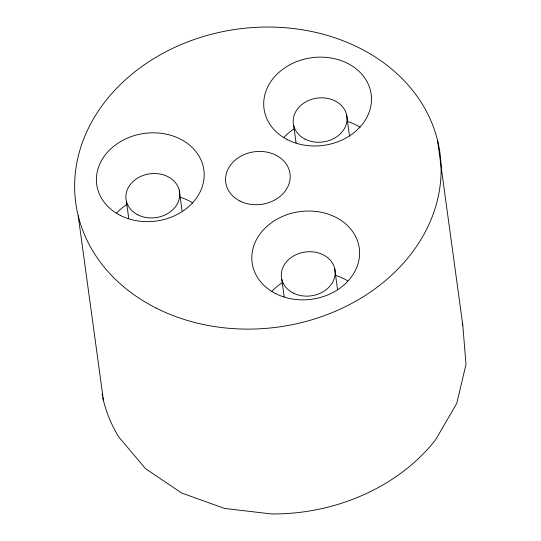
<?xml version="1.0" encoding="UTF-8"?>
<svg xmlns="http://www.w3.org/2000/svg" width="541" height="541" viewBox="0 0 541 541"><rect width="100%" height="100%" fill="white"/><g stroke="black" fill="none" stroke-linecap="round" stroke-linejoin="round"><path stroke-width="0.81" d="M462.149 323.694L462.798 325.215L466.004 364.357L456.753 403.397L435.667 439.677A183.805 150.357 -7.8 0 1 271.46 513.95L224.529 508.432L181.587 492.993L145.57 468.695L118.925 437.189A183.805 150.357 -7.8 0 1 102.722 397.378M437.527 140.383L462.798 325.215M346.544 114.503L349.493 136.068M334.656 268.383L337.598 289.949M293.702 125.593L296.083 143.013M281.814 279.474L284.194 296.887M179.24 190.175L182.074 210.909M126.398 201.266L128.778 218.679M78.202 215.785L103.473 400.617M271.846 291.437A54.059 44.22 -7.8 0 1 282.402 282.618M335.467 275.369A54.059 44.22 -7.8 0 1 347.552 280.765M283.741 137.556A54.059 44.22 -7.8 0 1 294.29 128.738M347.363 121.495A54.059 44.22 -7.8 0 1 360.13 127.311M116.437 213.228A54.059 44.22 -7.8 0 1 126.986 204.41M180.058 197.161A54.059 44.22 -7.8 0 1 192.826 202.983M102.377 395.748A183.805 150.357 -7.8 0 1 102.053 394.105M287.731 139.821A54.059 44.22 -7.8 0 0 371.383 101.985A54.059 44.22 -7.8 0 0 293.675 62.884A54.059 44.22 -7.8 0 0 287.731 139.821M239.947 201.036A32.433 26.536 -7.8 0 0 290.138 178.334A32.433 26.536 -7.8 0 0 243.511 154.875A32.433 26.536 -7.8 0 0 239.947 201.036M275.842 293.702A54.059 44.22 -7.8 0 0 359.488 255.866A54.059 44.22 -7.8 0 0 281.787 216.765A54.059 44.22 -7.8 0 0 275.842 293.702M156.322 308.16A183.805 150.357 -7.8 0 0 440.739 179.517A183.805 150.357 -7.8 0 0 176.542 46.567A183.805 150.357 -7.8 0 0 156.322 308.16M120.427 215.494A54.059 44.22 -7.8 0 0 204.079 177.658A54.059 44.22 -7.8 0 0 126.378 138.557A54.059 44.22 -7.8 0 0 120.427 215.494M137.887 214.851A27.03 22.113 -7.8 0 0 179.713 195.93A27.03 22.113 -7.8 0 0 140.863 176.38A27.03 22.113 -7.8 0 0 137.887 214.851M293.296 293.06A27.03 22.113 -7.8 0 0 335.122 274.138A27.03 22.113 -7.8 0 0 296.272 254.588A27.03 22.113 -7.8 0 0 293.296 293.06M305.192 139.179A27.03 22.113 -7.8 0 0 347.018 120.258A27.03 22.113 -7.8 0 0 308.167 100.707A27.03 22.113 -7.8 0 0 305.192 139.179"/></g></svg>
